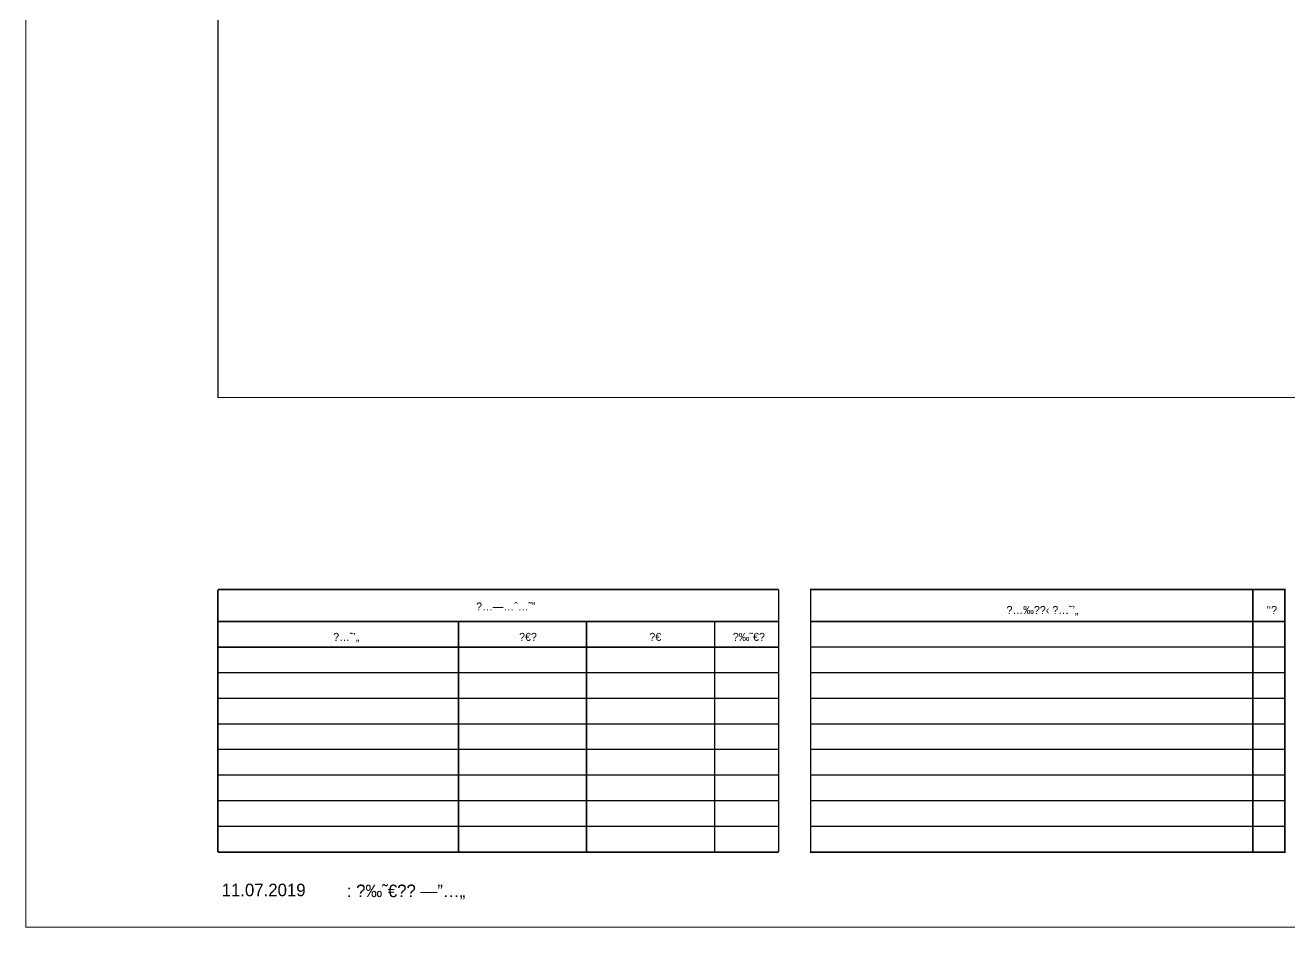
# Model space of a CAD drawing. Extents: x 219756 to 220247, y 631873 to 632472.
# Drawn here: x 219755.5 to 220011.5, y 631872.6 to 632055.3 of the extents above; entities that cross this region are included whole.
import ezdxf
from ezdxf.enums import TextEntityAlignment as Align

# ---------------------------------------------------------------- set-up
doc = ezdxf.new("R2010")
doc.units = 0
doc.header["$MEASUREMENT"] = 0
doc.styles.add('HEBTXT', font='hebtxt')

msp = doc.modelspace()

# ---------------------------------------------------------------- linework, layer by layer
for p, q in [((220010.49, 631929.42), (219914.52, 631929.42)), ((220010.49, 631929.42), (219914.52, 631929.42)), ((220010.49, 631929.42), (219914.52, 631929.42)), ((220010.49, 631929.42), (219914.52, 631929.42)), ((220010.49, 631924.23), (219914.52, 631924.23)), ((220010.49, 631924.23), (219914.52, 631924.23)), ((220010.49, 631924.23), (219914.52, 631924.23)), ((220010.49, 631924.23), (219914.52, 631924.23)), ((220010.49, 631919.05), (219914.52, 631919.05)), ((220010.49, 631919.05), (219914.52, 631919.05)), ((220010.49, 631919.05), (219914.52, 631919.05)), ((220010.49, 631919.05), (219914.52, 631919.05)), ((220010.49, 631913.86), (219914.52, 631913.86)), ((220010.49, 631913.86), (219914.52, 631913.86)), ((220010.49, 631913.86), (219914.52, 631913.86)), ((220010.49, 631913.86), (219914.52, 631913.86)), ((220010.49, 631908.68), (219914.52, 631908.68)), ((220010.49, 631908.68), (219914.52, 631908.68)), ((220010.49, 631908.68), (219914.52, 631908.68)), ((220010.49, 631908.68), (219914.52, 631908.68)), ((220010.49, 631903.5), (219914.52, 631903.5)), ((220010.49, 631903.5), (219914.52, 631903.5)), ((220010.49, 631903.5), (219914.52, 631903.5)), ((220010.49, 631903.5), (219914.52, 631903.5)), ((220010.49, 631898.31), (219914.52, 631898.31)), ((220010.49, 631898.31), (219914.52, 631898.31)), ((220010.49, 631898.31), (219914.52, 631898.31)), ((220010.49, 631898.31), (219914.52, 631898.31)), ((220010.49, 631893.13), (219914.52, 631893.13)), ((220010.49, 631893.13), (219914.52, 631893.13)), ((220010.49, 631893.13), (219914.52, 631893.13)), ((220010.49, 631893.13), (219914.52, 631893.13))]:
    msp.add_line(p, q)
for points, const_width in [([(219755.64, 632472.25), (219755.64, 631872.75), (220247.08, 631872.75), (220247.08, 632472.25)], 0.233), ([(219755.64, 632472.25), (219755.64, 631872.75), (220247.08, 631872.75), (220247.08, 632472.25)], 0.233), ([(219755.64, 632472.25), (219755.64, 631872.75), (220247.08, 631872.75), (220247.08, 632472.25)], 0.233), ([(219755.64, 632472.25), (219755.64, 631872.75), (220247.08, 631872.75), (220247.08, 632472.25)], 0.233), ([(219794.52, 632433.37), (219794.52, 631979.96), (220208.2, 631979.96), (220208.2, 632433.37)], 0.233), ([(219794.52, 632433.37), (219794.52, 631979.96), (220208.2, 631979.96), (220208.2, 632433.37)], 0.233), ([(219794.52, 632433.37), (219794.52, 631979.96), (220208.2, 631979.96), (220208.2, 632433.37)], 0.233), ([(219794.52, 632433.37), (219794.52, 631979.96), (220208.2, 631979.96), (220208.2, 632433.37)], 0.233), ([(219914.52, 631941.08), (220010.49, 631941.08), (220010.49, 631887.94), (219914.52, 631887.94)], 0.324), ([(219914.52, 631941.08), (220010.49, 631941.08), (220010.49, 631887.94), (219914.52, 631887.94)], 0.324), ([(219914.52, 631941.08), (220010.49, 631941.08), (220010.49, 631887.94), (219914.52, 631887.94)], 0.324), ([(219914.52, 631941.08), (220010.49, 631941.08), (220010.49, 631887.94), (219914.52, 631887.94)], 0.324)]:
    msp.add_lwpolyline(points, close=True, dxfattribs=dict(const_width=const_width))
at = {"const_width": 0.324}
for points in [[(219794.52, 631941.08), (219794.52, 631887.94)], [(219794.52, 631941.08), (219908.04, 631941.08)], [(219794.52, 631941.08), (219908.04, 631941.08)], [(219794.52, 631941.08), (219794.52, 631887.94)], [(219794.52, 631941.08), (219794.52, 631887.94)], [(219794.52, 631941.08), (219908.04, 631941.08)], [(219794.52, 631941.08), (219908.04, 631941.08)], [(219794.52, 631941.08), (219794.52, 631887.94)], [(219908.04, 631941.08), (219908.04, 631887.94)], [(219908.04, 631941.08), (219908.04, 631887.94)], [(219908.04, 631941.08), (219908.04, 631887.94)], [(219908.04, 631941.08), (219908.04, 631887.94)], [(220004.01, 631941.08), (220004.01, 631887.94)], [(220004.01, 631941.08), (220004.01, 631887.94)], [(220004.01, 631941.08), (220004.01, 631887.94)], [(220004.01, 631941.08), (220004.01, 631887.94)], [(219908.04, 631934.6), (219794.52, 631934.6)], [(219908.04, 631934.6), (219794.52, 631934.6)], [(219908.04, 631934.6), (219794.52, 631934.6)], [(219908.04, 631934.6), (219794.52, 631934.6)], [(219843.24, 631934.6), (219843.24, 631887.94)], [(219843.24, 631934.6), (219843.24, 631887.94)], [(219843.24, 631934.6), (219843.24, 631887.94)], [(219843.24, 631934.6), (219843.24, 631887.94)], [(219869.16, 631934.6), (219869.16, 631887.94)], [(219869.16, 631934.6), (219869.16, 631887.94)], [(219869.16, 631934.6), (219869.16, 631887.94)], [(219869.16, 631934.6), (219869.16, 631887.94)], [(219895.08, 631934.6), (219895.08, 631887.94)], [(219895.08, 631934.6), (219895.08, 631887.94)], [(219895.08, 631934.6), (219895.08, 631887.94)], [(219895.08, 631934.6), (219895.08, 631887.94)], [(220010.49, 631934.6), (219914.52, 631934.6)], [(220010.49, 631934.6), (219914.52, 631934.6)], [(220010.49, 631934.6), (219914.52, 631934.6)], [(220010.49, 631934.6), (219914.52, 631934.6)], [(219908.04, 631929.42), (219794.52, 631929.42)], [(219908.04, 631929.42), (219794.52, 631929.42)], [(219908.04, 631929.42), (219794.52, 631929.42)], [(219908.04, 631929.42), (219794.52, 631929.42)], [(219908.04, 631887.94), (219794.52, 631887.94)], [(219908.04, 631887.94), (219794.52, 631887.94)], [(219908.04, 631887.94), (219794.52, 631887.94)], [(219908.04, 631887.94), (219794.52, 631887.94)]]:
    msp.add_lwpolyline(points, dxfattribs=at)
for points in [[(219908.04, 631924.23), (219794.52, 631924.23)], [(219908.04, 631924.23), (219794.52, 631924.23)], [(219908.04, 631924.23), (219794.52, 631924.23)], [(219908.04, 631924.23), (219794.52, 631924.23)], [(219908.04, 631919.05), (219794.52, 631919.05)], [(219908.04, 631919.05), (219794.52, 631919.05)], [(219908.04, 631919.05), (219794.52, 631919.05)], [(219908.04, 631919.05), (219794.52, 631919.05)], [(219908.04, 631913.86), (219794.52, 631913.86)], [(219908.04, 631913.86), (219794.52, 631913.86)], [(219908.04, 631913.86), (219794.52, 631913.86)], [(219908.04, 631913.86), (219794.52, 631913.86)], [(219908.04, 631908.68), (219794.52, 631908.68)], [(219908.04, 631908.68), (219794.52, 631908.68)], [(219908.04, 631908.68), (219794.52, 631908.68)], [(219908.04, 631908.68), (219794.52, 631908.68)], [(219908.04, 631903.5), (219794.52, 631903.5)], [(219908.04, 631903.5), (219794.52, 631903.5)], [(219908.04, 631903.5), (219794.52, 631903.5)], [(219908.04, 631903.5), (219794.52, 631903.5)], [(219908.04, 631898.31), (219794.52, 631898.31)], [(219908.04, 631898.31), (219794.52, 631898.31)], [(219908.04, 631898.31), (219794.52, 631898.31)], [(219908.04, 631898.31), (219794.52, 631898.31)], [(219908.04, 631893.13), (219794.52, 631893.13)], [(219908.04, 631893.13), (219794.52, 631893.13)], [(219908.04, 631893.13), (219794.52, 631893.13)], [(219908.04, 631893.13), (219794.52, 631893.13)]]:
    msp.add_lwpolyline(points)

# ---------------------------------------------------------------- texts
at = {"color": 255, "style": 'HEBTXT'}
for s, height, p in [('\x8c…—…ˆ…˜”', 1.62, (219858.82, 631936.85)), ('\x8c…—…ˆ…˜”', 1.62, (219858.82, 631936.85)), ('\x8c…—…ˆ…˜”', 1.62, (219858.82, 631936.85)), ('\x8c…—…ˆ…˜”', 1.62, (219858.82, 631936.85)), ('\x9a…‰\x8c\x8c‹ \x9a…˜’„', 1.62, (219968.73, 631936.13)), ('\x9a…‰\x8c\x8c‹ \x9a…˜’„', 1.62, (219968.73, 631936.13)), ('\x9a…‰\x8c\x8c‹ \x9a…˜’„', 1.62, (219968.73, 631936.13)), ('\x9a…‰\x8c\x8c‹ \x9a…˜’„', 1.62, (219968.73, 631936.13)), ("'‘\x8e", 1.62, (220008.94, 631936.13)), ("'‘\x8e", 1.62, (220008.94, 631936.13)), ("'‘\x8e", 1.62, (220008.94, 631936.13)), ("'‘\x8e", 1.62, (220008.94, 631936.13)), ('\x9a…˜’„', 1.62, (219823.15, 631930.69)), ('\x9a…˜’„', 1.62, (219823.15, 631930.69)), ('\x9a…˜’„', 1.62, (219823.15, 631930.69)), ('\x9a…˜’„', 1.62, (219823.15, 631930.69)), ('\x9a€\x8e', 1.62, (219859.09, 631930.69)), ('\x9a€\x8e', 1.62, (219859.09, 631930.69)), ('\x9a€\x8e', 1.62, (219859.09, 631930.69)), ('\x9a€\x8e', 1.62, (219859.09, 631930.69)), ('\x8c€', 1.62, (219884.26, 631930.69)), ('\x8c€', 1.62, (219884.26, 631930.69)), ('\x8c€', 1.62, (219884.26, 631930.69)), ('\x8c€', 1.62, (219884.26, 631930.69)), ('\x8a‰˜€\x9a', 1.62, (219905.25, 631930.69)), ('\x8a‰˜€\x9a', 1.62, (219905.25, 631930.69)), ('\x8a‰˜€\x9a', 1.62, (219905.25, 631930.69)), ('\x8a‰˜€\x9a', 1.62, (219905.25, 631930.69)), (': \x8a‰˜€\x9a\x81 —”…„', 2.5402, (219844.58, 631878.82)), (': \x8a‰˜€\x9a\x81 —”…„', 2.5402, (219844.58, 631878.82)), (': \x8a‰˜€\x9a\x81 —”…„', 2.5402, (219844.58, 631878.82)), (': \x8a‰˜€\x9a\x81 —”…„', 2.5402, (219844.58, 631878.82))]:
    msp.add_text(s, height=height, dxfattribs=at).set_placement(p, align=Align.RIGHT)
msp.add_text('11.07.2019', height=2.54, dxfattribs=at).set_placement((219795.27, 631879.01))

doc.saveas('drawing.dxf')
